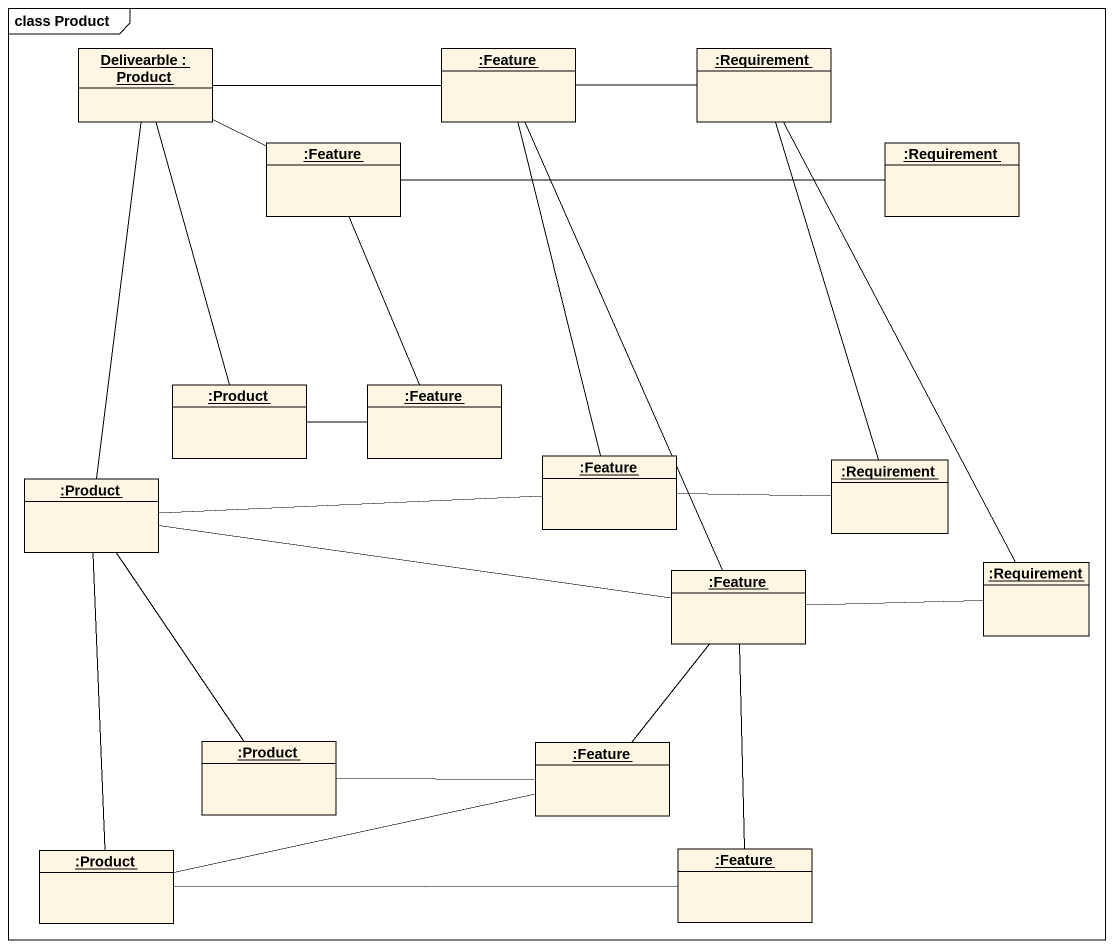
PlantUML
@startuml
mainframe class Product
hide circle
hide empty members
object "Delivearble : Product" as Delivearble
object ":Feature" as Feature
object ":Requirement" as Requirement
object ":Feature" as Feature_2
object ":Requirement" as Requirement_2
object ":Product" as Product
object ":Feature" as Feature_3
object ":Feature" as Feature_4
object ":Requirement" as Requirement_3
object ":Product" as Product_2
object ":Feature" as Feature_5
object ":Requirement" as Requirement_4
object ":Product" as Product_3
object ":Feature" as Feature_6
object ":Product" as Product_4
object ":Feature" as Feature_7
Delivearble -right- Feature
Delivearble -right- Feature_2
Delivearble -- Product
Delivearble -- Product_2
Feature -- Feature_4
Feature -- Feature_5
Requirement -left- Feature
Requirement -- Requirement_3
Requirement -- Requirement_4
Feature_2 -right- Requirement_2
Feature_2 -- Feature_3
Product -right- Feature_3
Requirement_3 -left- Feature_4
Product_2 -right- Feature_4
Product_2 -right- Feature_5
Product_2 -- Product_3
Product_2 -- Product_4
Feature_5 -- Feature_6
Feature_5 -- Feature_7
Requirement_4 -left- Feature_5
Product_3 -right- Feature_6
Product_4 -right- Feature_6
Product_4 -right- Feature_7
@enduml
